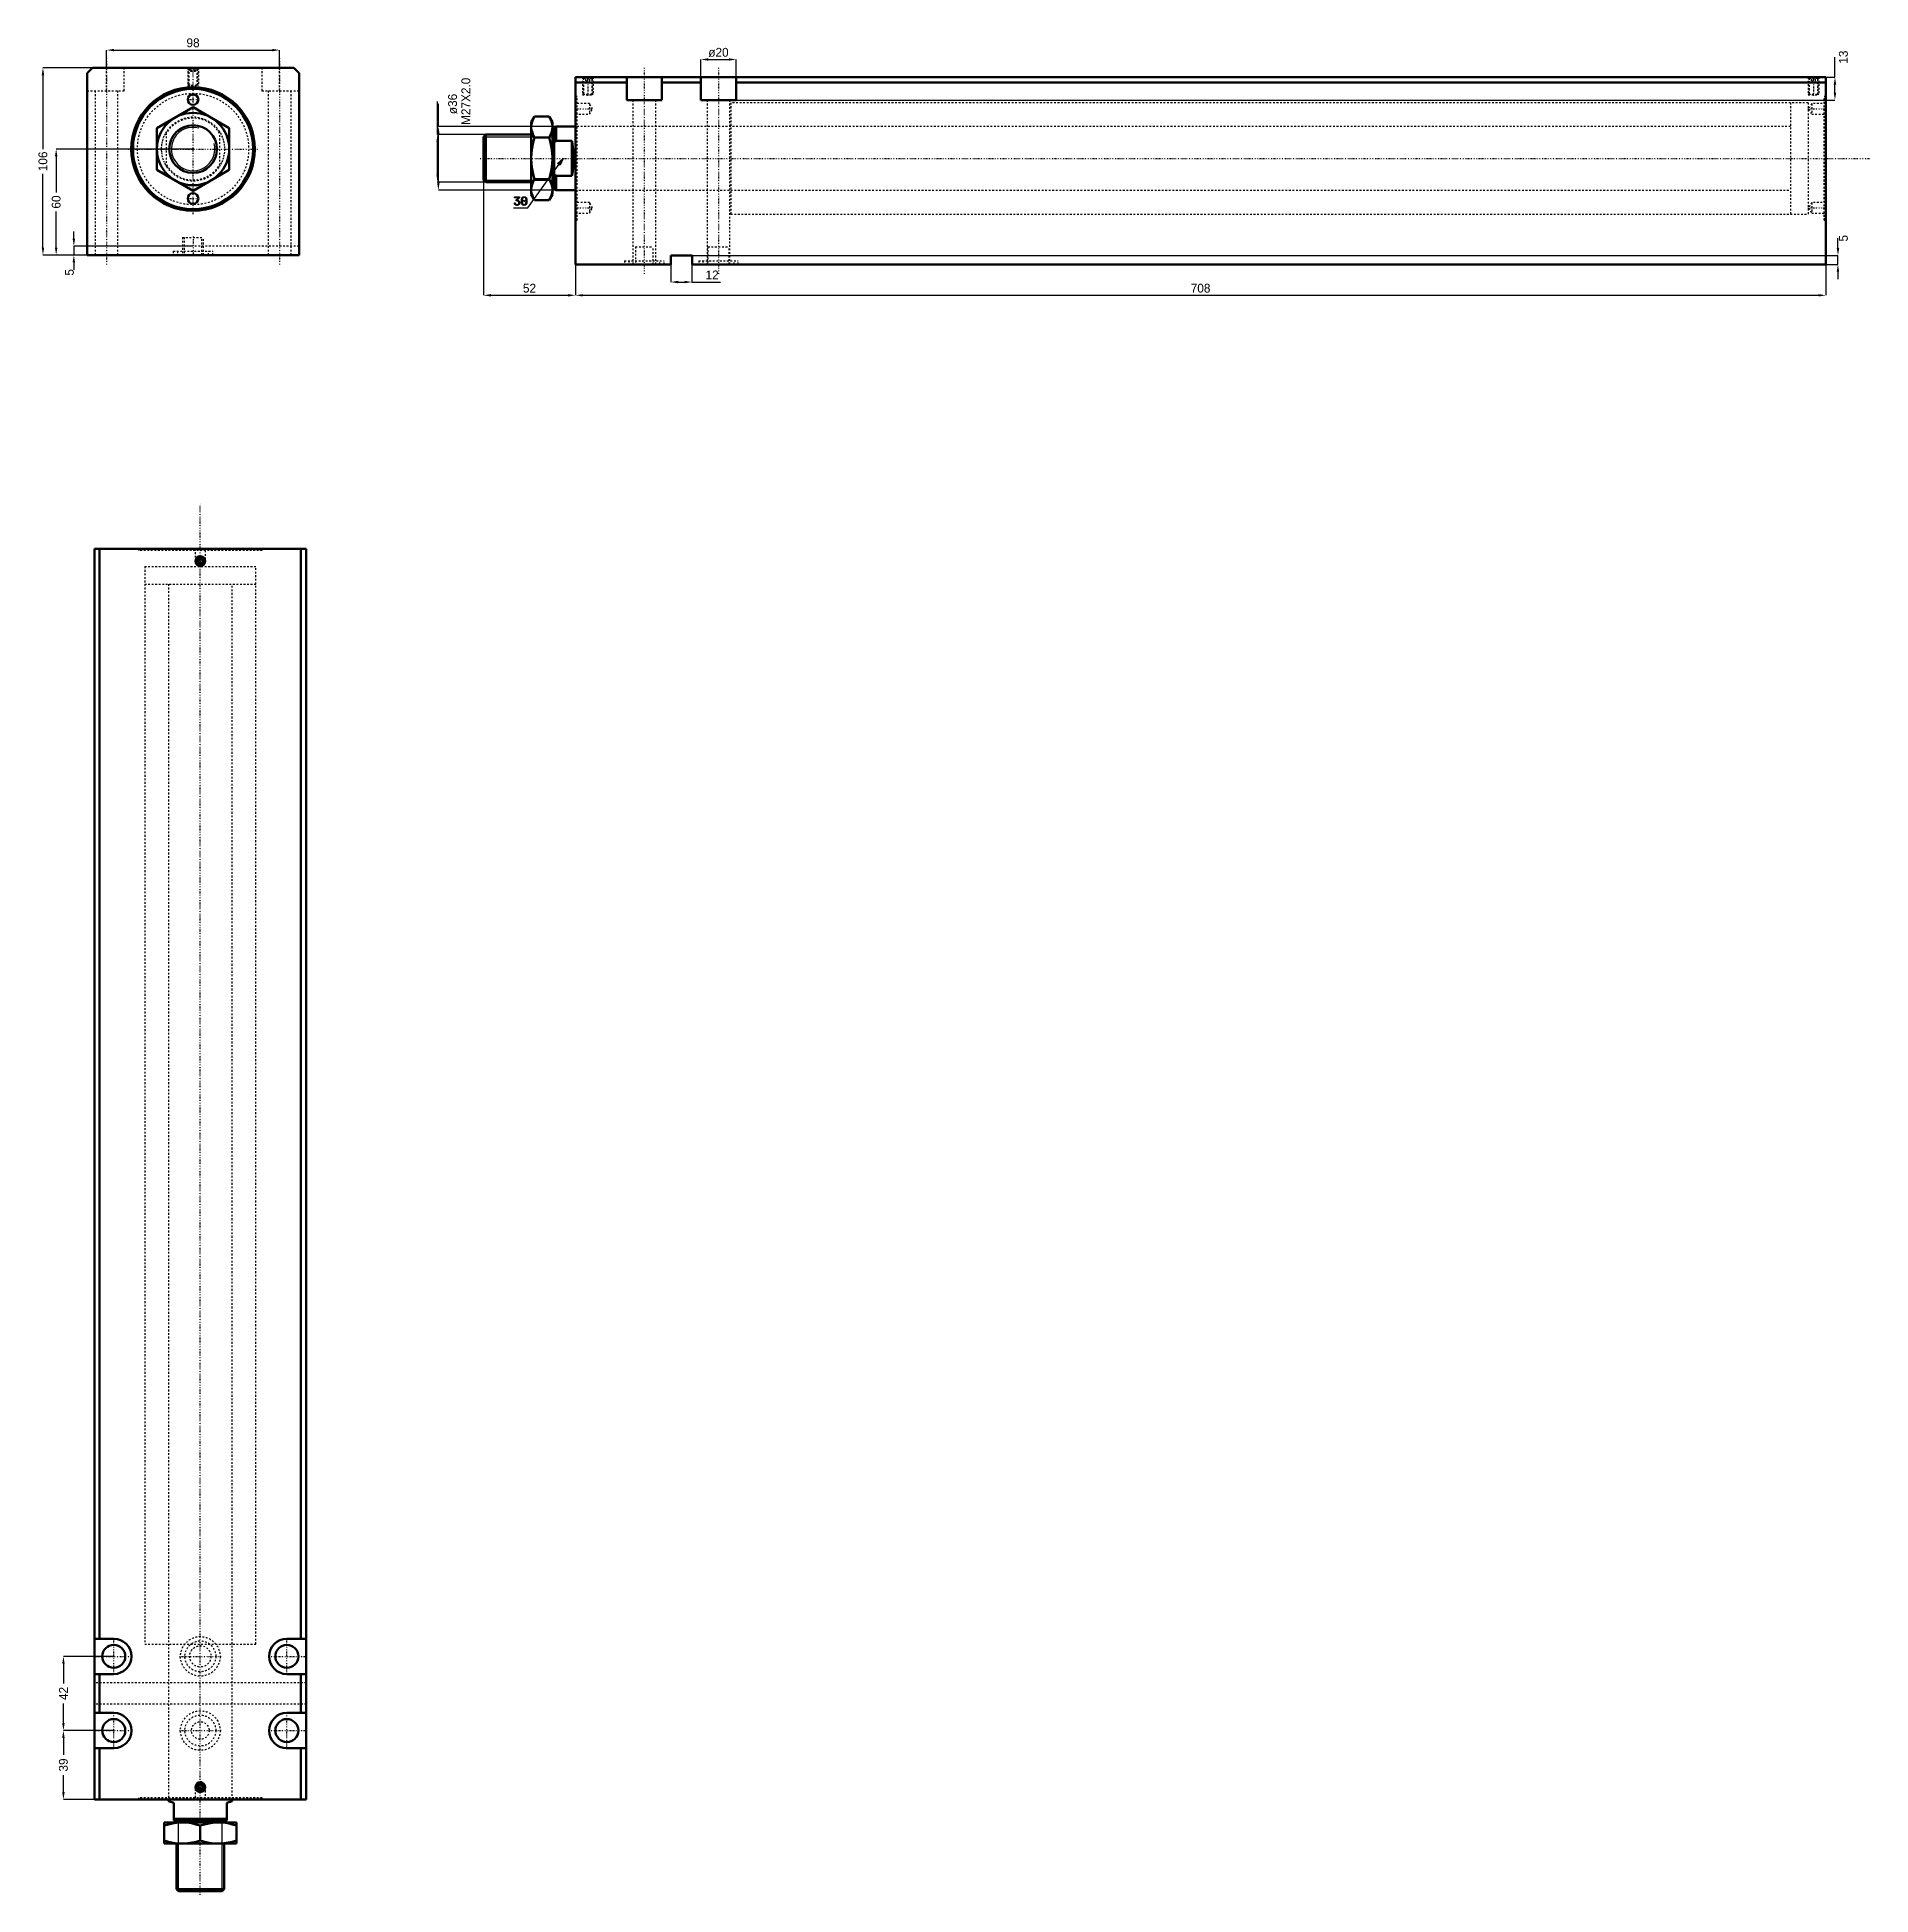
# Model space of a CAD drawing. Header units: millimetres. Extents: x -88 to 950, y -988 to 63.
import ezdxf

# ---------------------------------------------------------------- set-up
doc = ezdxf.new("R2010")
doc.units = ezdxf.units.MM
doc.linetypes.add('Center', pattern=[1.5, 0.45, -0.5, 0.05, -0.5])
doc.linetypes.add('Dashed', pattern=[2, 1, -1])
for name, color, linetype, lineweight in [('2d ConnectionPoints', 7, 'Continuous', 50), ('AM_0', 7, 'Continuous', 50), ('AM_5', 3, 'Continuous', 25), ('AM_7', 7, 'Center', 25), ('AM_9', 6, 'Dashed', 25)]:
    doc.layers.add(name, color=color, linetype=linetype, lineweight=lineweight)
doc.dimstyles.new('ISO-25', dxfattribs={"dimtxt": 2.5, "dimasz": 2.5, "dimexe": 1.25, "dimexo": 0.625, "dimtad": 1, "dimtxsty": 'Standard', "dimcen": 2.5, "dimadec": 0, "dimazin": 0, "dimtfac": 1, "dimtmove": 0, "dimatfit": 3, "dimfxl": 0, "dimarcsym": 0})

# ---------------------------------------------------------------- blocks, each defined once
blk = doc.blocks.new('1_JECX_MF_EXLA_63_600_0_rod__0_in_JECX_MF_160_EXLA_63_600_0__0')
at = {"layer": 'AM_0'}
for p, q in [((-20.5, 11.8), (0, 23.7)), ((0, 23.7), (20.5, 11.8)), ((-20.5, -11.8), (-20.5, 11.8)), ((20.5, 11.8), (20.5, -11.8)), ((0, -23.7), (-20.5, -11.8)), ((20.5, -11.8), (0, -23.7))]:
    blk.add_line(p, q, dxfattribs=at)
for radius in [20.5, 13.5]:
    blk.add_circle((0, 0), radius, dxfattribs=at)
at = {"layer": 'AM_5'}
blk.add_arc((0, 0), 12.3, 75, 15, dxfattribs=at)
at = {"layer": 'AM_9'}
for p, q in [((-15, -9.9), (-15, 9.9)), ((15, 9.9), (15, -9.9))]:
    blk.add_line(p, q, dxfattribs=at)
for points in [[(-15, 9.9), (-15.8, 8.6), (-16.5, 7.2), (-17.1, 5.7), (-17.5, 4.2), (-17.8, 2.7), (-18, 1.1), (-18, -0.5), (-17.9, -2), (-17.6, -3.6), (-17.3, -5.1), (-16.8, -6.6), (-16.1, -8), (-15.4, -9.4), (-15, -9.9)], [(15, -9.9), (15.8, -8.6), (16.5, -7.2), (17.1, -5.7), (17.5, -4.2), (17.8, -2.7), (18, -1.1), (18, 0.5), (17.9, 2), (17.6, 3.6), (17.3, 5.1), (16.8, 6.6), (16.1, 8), (15.4, 9.4), (15, 9.9)]]:
    blk.add_lwpolyline(points, dxfattribs=at)
blk.add_circle((0, 0), 13.3, dxfattribs=at)
for radius, start, end in [(18, 33.5573, 146.4427), (17.5, 31.0027, 148.9973), (17.5, 211.0027, 328.9973), (18, 213.5573, 326.4427)]:
    blk.add_arc((0, 0), radius, start, end, dxfattribs=at)
blk = doc.blocks.new('2_JECX_MF_EXLA_63_600_0_body__0_in_JECX_MF_160_EXLA_63_600_0__0')
at = {"layer": 'AM_0'}
for p, q in [((-57, 46), (-60, 43)), ((-60, 43), (-60, -60)), ((57, 46), (-57, 46)), ((60, 43), (57, 46)), ((60, -60), (60, 43)), ((-60, -60), (60, -60))]:
    blk.add_line(p, q, dxfattribs=at)
for centre, radius in [((0, 0), 35), ((0, 0), 34), ((0, 28), 3), ((0, -28), 3)]:
    blk.add_circle(centre, radius, dxfattribs=at)
at = {"layer": 'AM_5', "linetype": 'Dashed'}
for p, q in [((-3, 46), (-3, 36)), ((3, 46), (3, 36))]:
    blk.add_line(p, q, dxfattribs=at)
at = {"layer": 'AM_7'}
for p, q in [((-49, 51.3), (-49, -65.3)), ((0, -36.8), (0, 46.5)), ((49, 51.3), (49, -65.3)), ((-3.1, 28), (3.1, 28)), ((-36.8, 0), (36.8, 0)), ((-3.1, -28), (3.1, -28)), ((0, -49.5), (0, -60.5))]:
    blk.add_line(p, q, dxfattribs=at)
at = {"layer": 'AM_9'}
for p, q in [((-49, 33), (-49, 46)), ((-39, 33), (-39, 46)), ((-3, 46), (-2.7, 45.7)), ((-2.7, 45.7), (-2.7, 36.3)), ((-2.7, 45.7), (2.7, 45.7)), ((-1.9, 46), (-2.4, 45.5)), ((-2.4, 45.5), (-2.4, 36)), ((-2.4, 45.5), (2.4, 45.5)), ((-1.4, 44), (-1.4, 46)), ((-1.4, 44), (1.4, 44)), ((-0.7, 44), (-0.7, 46)), ((0.7, 44), (0.7, 46)), ((1.4, 44), (1.4, 46)), ((2.4, 45.5), (1.9, 46)), ((2.4, 36), (2.4, 45.5)), ((2.7, 45.7), (3, 46)), ((2.7, 36.3), (2.7, 45.7)), ((39, 46), (39, 33)), ((49, 33), (49, 46)), ((-60, 33), (-39, 33)), ((-55.5, 33), (-55.5, -60)), ((-42.5, -60), (-42.5, 33)), ((-2.7, 36.3), (-3, 36)), ((-3, 36), (3, 36)), ((-2.7, 36.3), (2.7, 36.3)), ((3, 36), (2.7, 36.3)), ((39, 33), (60, 33)), ((42.5, 33), (42.5, -60)), ((55.5, -60), (55.5, 33)), ((-6, -50), (6, -50)), ((-6, -50), (-6, -60)), ((-5, -50), (-5, -60)), ((5, -60), (5, -50)), ((6, -60), (6, -50)), ((60, -55), (-60, -55)), ((-11.2, -57.9), (11.2, -57.9)), ((-11.2, -57.9), (-11.2, -60)), ((-8.8, -57.9), (-8.8, -60)), ((8.8, -60), (8.8, -57.9)), ((11.2, -60), (11.2, -57.9))]:
    blk.add_line(p, q, dxfattribs=at)
blk.add_circle((0, 0), 31.5, dxfattribs=at)
blk = doc.blocks.new('*D3')
at = {"layer": 'AM_5', "color": 0, "lineweight": -2}
for p, q in [((-49, 46), (-49, 56)), ((-44.8, 56), (44.8, 56)), ((49, 46), (49, 56))]:
    blk.add_line(p, q, dxfattribs=at)
at = {"layer": 'AM_5', "color": 0}
for points in [[(-44.8, 56.7), (-44.8, 55.3), (-49, 56)], [(44.8, 55.3), (44.8, 56.7), (49, 56)]]:
    blk.add_solid(points, dxfattribs=at)
at = {"layer": 'Defpoints', "color": 0}
for p in [(49, 56), (-49, 46), (49, 46)]:
    blk.add_point(p, dxfattribs=at)
at = {"layer": 'AM_5', "color": 0, "insert": (0, 60.1), "char_height": 5, "attachment_point": 5}
blk.add_mtext('98', dxfattribs=at)
blk = doc.blocks.new('*D4')
at = {"layer": 'AM_5', "color": 0, "lineweight": -2}
for p, q in [((-57, 46), (-85, 46)), ((-85, 41.8), (-85, 0)), ((-85, -55.8), (-85, -14)), ((-60, -60), (-85, -60))]:
    blk.add_line(p, q, dxfattribs=at)
at = {"layer": 'AM_5', "color": 0}
for points in [[(-84.3, 41.8), (-85.7, 41.8), (-85, 46)], [(-85.7, -55.8), (-84.3, -55.8), (-85, -60)]]:
    blk.add_solid(points, dxfattribs=at)
at = {"layer": 'Defpoints', "color": 0}
for p in [(-57, 46), (-85, -60), (-60, -60)]:
    blk.add_point(p, dxfattribs=at)
at = {"layer": 'AM_5', "color": 0, "insert": (-85, -7), "char_height": 5, "attachment_point": 5, "rotation": 90}
blk.add_mtext('106', dxfattribs=at)
blk = doc.blocks.new('*D5')
at = {"layer": 'AM_5', "color": 0, "lineweight": -2}
for p, q in [((0, 0), (-77.5, 0)), ((-77.5, -4.2), (-77.5, -24.7)), ((-77.5, -55.8), (-77.5, -35.3)), ((-60, -60), (-77.5, -60))]:
    blk.add_line(p, q, dxfattribs=at)
at = {"layer": 'AM_5', "color": 0}
for points in [[(-76.8, -4.2), (-78.2, -4.2), (-77.5, 0)], [(-78.2, -55.8), (-76.8, -55.8), (-77.5, -60)]]:
    blk.add_solid(points, dxfattribs=at)
at = {"layer": 'Defpoints', "color": 0}
for p in [(0, 0), (-77.5, -60), (-60, -60)]:
    blk.add_point(p, dxfattribs=at)
at = {"layer": 'AM_5', "color": 0, "insert": (-77.5, -30), "char_height": 5, "attachment_point": 5, "rotation": 90}
blk.add_mtext('60', dxfattribs=at)
blk = doc.blocks.new('*D6')
at = {"layer": 'AM_5', "color": 0, "lineweight": -2}
for p, q in [((-67.5, -50.8), (-67.5, -46.7)), ((0, -55), (-67.5, -55)), ((-67.5, -55), (-67.5, -60)), ((-60, -60), (-67.5, -60)), ((-67.5, -64.2), (-67.5, -68.3))]:
    blk.add_line(p, q, dxfattribs=at)
at = {"layer": 'AM_5', "color": 0}
for points in [[(-68.2, -50.8), (-66.8, -50.8), (-67.5, -55)], [(-66.8, -64.2), (-68.2, -64.2), (-67.5, -60)]]:
    blk.add_solid(points, dxfattribs=at)
at = {"layer": 'Defpoints', "color": 0}
for p in [(-67.5, -60), (-60, -60), (0, -55)]:
    blk.add_point(p, dxfattribs=at)
at = {"layer": 'AM_5', "color": 0, "insert": (-70, -69.8), "char_height": 5, "attachment_point": 5, "rotation": 90}
blk.add_mtext('5', dxfattribs=at)
blk = doc.blocks.new('1_JECX_MF_EXLA_63_600_0_rod__0_in_JECX_MF_160_EXLA_63_600_0__4')
at = {"layer": 'AM_0'}
for p, q in [((-18, 0), (-18, -1)), ((18, -1), (18, 0)), ((-15, -2), (-18, -1)), ((-15, -12), (-15, -2)), ((18, -1), (15, -2)), ((15, -2), (15, -12)), ((-20.5, -25), (-20.5, -13)), ((20.5, -13), (-20.5, -13)), ((-15, -11), (15, -11)), ((-15, -12), (15, -12)), ((-12.3, -12), (-13.3, -13)), ((0, -23.2), (0, -14.8)), ((13.3, -13), (12.3, -12)), ((20.5, -13), (20.5, -25)), ((20.5, -25), (-20.5, -25)), ((-13.5, -25), (-13.5, -50.8)), ((13.5, -50.8), (13.5, -25)), ((-13.5, -50.8), (13.5, -50.8)), ((-13.5, -50.8), (-12.3, -52)), ((-12.3, -52), (12.3, -52)), ((12.3, -52), (13.5, -50.8))]:
    blk.add_line(p, q, dxfattribs=at)
for points in [[(-10.2, -13), (-11, -13), (-13.4, -13.2), (-15.7, -13.6), (-18.1, -14.1), (-20.5, -14.8)], [(0, -14.8), (-2.5, -14.1), (-5, -13.5), (-7.6, -13.1), (-10.2, -13)], [(10.2, -13), (9.5, -13), (7.1, -13.2), (4.8, -13.6), (2.4, -14.1), (0, -14.8)], [(20.5, -14.8), (18, -14.1), (15.5, -13.5), (12.9, -13.1), (10.2, -13)], [(-20.5, -23.2), (-18, -23.9), (-15.5, -24.5), (-12.9, -24.9), (-10.2, -25)], [(-10.2, -25), (-9.5, -25), (-7.1, -24.8), (-4.8, -24.4), (-2.4, -23.9), (0, -23.2)], [(0, -23.2), (2.5, -23.9), (5, -24.5), (7.6, -24.9), (10.2, -25)], [(10.2, -25), (11, -25), (13.4, -24.8), (15.7, -24.4), (18.1, -23.9), (20.5, -23.2)]]:
    blk.add_lwpolyline(points, dxfattribs=at)
at = {"layer": 'AM_5'}
for p, q in [((-12.3, -52), (-12.3, -12)), ((12.3, -52), (12.3, -12))]:
    blk.add_line(p, q, dxfattribs=at)
at = {"layer": 'AM_7'}
blk.add_line((0, -54), (0, 733.5), dxfattribs=at)
at = {"layer": 'AM_9'}
for p, q in [((-31.5, 698), (31.5, 698)), ((-31.5, 698), (-31.5, 688)), ((31.5, 688), (31.5, 698)), ((-31.5, 688), (31.5, 688)), ((-18, 688), (-18, 0)), ((18, 0), (18, 688))]:
    blk.add_line(p, q, dxfattribs=at)
blk = doc.blocks.new('2_JECX_MF_EXLA_63_600_0_body__0_in_JECX_MF_160_EXLA_63_600_0__4')
at = {"layer": 'AM_0'}
for p, q in [((60, 708), (-60, 708)), ((-60, 708), (-60, 0)), ((-57, 708), (-57, 91)), ((57, 708), (57, 91)), ((60, 708), (60, 0)), ((-0.7, 702.2), (-1.4, 701)), ((-1.4, 701), (-0.7, 699.8)), ((0.7, 702.2), (-0.7, 702.2)), ((-0.7, 699.8), (0.7, 699.8)), ((1.4, 701), (0.7, 702.2)), ((0.7, 699.8), (1.4, 701)), ((-49, 91), (-60, 91)), ((60, 91), (49, 91)), ((-60, 71), (-49, 71)), ((-57, 71), (-57, 49)), ((49, 71), (60, 71)), ((57, 71), (57, 49)), ((-49, 49), (-60, 49)), ((60, 49), (49, 49)), ((-60, 29), (-49, 29)), ((-57, 29), (-57, 0)), ((49, 29), (60, 29)), ((57, 29), (57, 0)), ((60, 0), (-60, 0)), ((-0.7, 8.3), (-1.4, 7)), ((-1.4, 7), (-0.7, 5.8)), ((0.7, 8.3), (-0.7, 8.3)), ((-0.7, 5.8), (0.7, 5.8)), ((1.4, 7), (0.7, 8.3)), ((0.7, 5.8), (1.4, 7))]:
    blk.add_line(p, q, dxfattribs=at)
for centre, radius in [((0, 701), 2.73), ((0, 701), 2.4), ((0, 701), 1.9), ((-49, 81), 6.5), ((49, 81), 6.5), ((-49, 39), 6.5), ((49, 39), 6.5), ((0, 7), 2.73), ((0, 7), 2.4), ((0, 7), 1.9)]:
    blk.add_circle(centre, radius, dxfattribs=at)
for centre, start, end in [((-49, 81), 270, 90), ((49, 81), 90, 270), ((-49, 39), 270, 90), ((49, 39), 90, 270)]:
    blk.add_arc(centre, 10, start, end, dxfattribs=at)
at = {"layer": 'AM_5'}
for centre in [(0, 701), (0, 7)]:
    blk.add_arc(centre, 3, 75, 15, dxfattribs=at)
at = {"layer": 'AM_7'}
for p, q in [((-3.2, 701), (3.1, 701)), ((-49, 70.5), (-49, 91.5)), ((49, 70.5), (49, 91.5)), ((-59.5, 81), (-38.5, 81)), ((-11.8, 81), (11.8, 81)), ((38.5, 81), (59.5, 81)), ((-49, 28.5), (-49, 49.5)), ((49, 28.5), (49, 49.5)), ((-59.5, 39), (-38.5, 39)), ((-11.8, 39), (11.8, 39)), ((38.5, 39), (59.5, 39)), ((-3.2, 7), (3.1, 7))]:
    blk.add_line(p, q, dxfattribs=at)
at = {"layer": 'AM_9'}
for p, q in [((-35, 708), (-35, 707)), ((35, 707), (-35, 707)), ((-34, 708), (-34, 707)), ((-3, 708), (-3, 700)), ((3, 700), (3, 708)), ((34, 707), (34, 708)), ((35, 707), (35, 708)), ((-31.5, 698), (31.5, 698)), ((-31.5, 698), (-31.5, 88)), ((-3, 700), (3, 700)), ((-3, 700), (0, 698.3)), ((0, 698.3), (3, 700)), ((31.5, 88), (31.5, 698)), ((-31.5, 88), (31.5, 88)), ((-18, 88), (-18, 0)), ((18, 0), (18, 88)), ((60, 66), (-60, 66)), ((60, 54), (-60, 54)), ((35, 1), (-35, 1)), ((-35, 1), (-35, 0)), ((-34, 1), (-34, 0)), ((0, 9.7), (-3, 8)), ((-3, 8), (-3, 0)), ((-3, 8), (3, 8)), ((3, 8), (0, 9.7)), ((3, 0), (3, 8)), ((34, 0), (34, 1)), ((35, 0), (35, 1))]:
    blk.add_line(p, q, dxfattribs=at)
for centre, radius in [((0, 81), 11.2), ((0, 81), 8.75), ((0, 81), 6), ((0, 39), 11.2), ((0, 39), 8.75), ((0, 39), 5)]:
    blk.add_circle(centre, radius, dxfattribs=at)
blk = doc.blocks.new('*D12')
at = {"layer": 'AM_5', "color": 0, "lineweight": -2}
for p, q in [((-44.9, -853.3), (-73.4, -853.3)), ((-73.4, -857.5), (-73.4, -868.6)), ((-73.4, -891.1), (-73.4, -880)), ((-44.9, -895.3), (-73.4, -895.3))]:
    blk.add_line(p, q, dxfattribs=at)
at = {"layer": 'AM_5', "color": 0}
for points in [[(-74.1, -857.5), (-72.7, -857.5), (-73.4, -853.3)], [(-74.1, -891.1), (-72.7, -891.1), (-73.4, -895.3)]]:
    blk.add_solid(points, dxfattribs=at)
at = {"layer": 'Defpoints', "color": 0}
for p in [(-73.4, -853.3), (-44.9, -853.3), (-44.9, -895.3)]:
    blk.add_point(p, dxfattribs=at)
at = {"layer": 'AM_5', "color": 0, "insert": (-73.4, -874.3), "char_height": 5, "attachment_point": 5, "rotation": 90}
blk.add_mtext('42', dxfattribs=at)
blk = doc.blocks.new('*D13')
at = {"layer": 'AM_5', "color": 0, "lineweight": -2}
for p, q in [((-44.9, -895.3), (-73.4, -895.3)), ((-73.4, -899.5), (-73.4, -909.1)), ((-73.4, -930.1), (-73.4, -920.5)), ((-55.9, -934.3), (-73.4, -934.3))]:
    blk.add_line(p, q, dxfattribs=at)
at = {"layer": 'AM_5', "color": 0}
for points in [[(-74.1, -899.5), (-72.7, -899.5), (-73.4, -895.3)], [(-74.1, -930.1), (-72.7, -930.1), (-73.4, -934.3)]]:
    blk.add_solid(points, dxfattribs=at)
at = {"layer": 'Defpoints', "color": 0}
for p in [(-44.9, -895.3), (-73.4, -934.3), (-55.9, -934.3)]:
    blk.add_point(p, dxfattribs=at)
at = {"layer": 'AM_5', "color": 0, "insert": (-73.4, -914.8), "char_height": 5, "attachment_point": 5, "rotation": 90}
blk.add_mtext('39', dxfattribs=at)
blk = doc.blocks.new('1_JECX_MF_EXLA_63_600_0_rod__0_in_JECX_MF_160_EXLA_63_600_0__2')
at = {"layer": 'AM_0'}
for p, q in [((-23.2, 23.7), (-25, 20.5)), ((-23.2, 23.7), (-14.8, 23.7)), ((-13, 20.5), (-14.8, 23.7)), ((-50.8, 13.5), (-52, 12.3)), ((-52, 12.3), (-52, -12.3)), ((-25, 13.5), (-50.8, 13.5)), ((-50.8, 13.5), (-50.8, -13.5)), ((-25, 20.5), (-25, -20.5)), ((-23.2, 11.8), (-14.8, 11.8)), ((-13, 20.5), (-13, -20.5)), ((-12, 12.3), (-13, 13.3)), ((-11, 18), (-12, 17.5)), ((-12, 17.5), (-12, -17.5)), ((0, 18), (-11, 18)), ((-11, 18), (-11, 9.9)), ((-11, 9.9), (-12, 9)), ((-2, 9.9), (-11, 9.9)), ((-2, 9.9), (-2, -9.9)), ((-12, -9), (-11, -9.9)), ((-11, -9.9), (-2, -9.9)), ((-11, -9.9), (-11, -18)), ((-52, -12.3), (-50.8, -13.5)), ((-50.8, -13.5), (-25, -13.5)), ((-25, -20.5), (-23.2, -23.7)), ((-23.2, -11.8), (-14.8, -11.8)), ((-14.8, -23.7), (-13, -20.5)), ((-13, -13.3), (-12, -12.3)), ((-12, -17.5), (-11, -18)), ((-11, -18), (0, -18)), ((-23.2, -23.7), (-14.8, -23.7))]:
    blk.add_line(p, q, dxfattribs=at)
for points in [[(-23.2, 23.7), (-23.9, 22.2), (-24.5, 20.8), (-24.9, 19.3), (-25, 17.8)], [(-13, 17.8), (-13, 18.2), (-13.2, 19.6), (-13.6, 20.9), (-14.1, 22.3), (-14.8, 23.7)], [(-25, 17.8), (-25, 17.3), (-24.8, 16), (-24.4, 14.6), (-23.9, 13.2), (-23.2, 11.8)], [(-23.2, 11.8), (-23.9, 9), (-24.5, 6), (-24.9, 3), (-25, 0)], [(-14.8, 11.8), (-14.1, 13.3), (-13.5, 14.7), (-13.1, 16.2), (-13, 17.8)], [(-13, 0), (-13, 0.1), (-13.1, 3.1), (-13.5, 6), (-14.1, 8.9), (-14.8, 11.8)], [(-25, 0), (-25, -0.1), (-24.9, -3.1), (-24.5, -6), (-23.9, -8.9), (-23.2, -11.8)], [(-14.8, -11.8), (-14.1, -9), (-13.5, -6), (-13.1, -3), (-13, 0)], [(-2, -9.9), (-1.7, -8.6), (-1.5, -7.2), (-1.3, -5.7), (-1.2, -4.2), (-1.1, -2.7), (-1, -1.1), (-1, 0.5), (-1.1, 2), (-1.1, 3.6), (-1.3, 5.1), (-1.4, 6.6), (-1.6, 8), (-1.9, 9.4), (-2, 9.9)], [(-23.2, -11.8), (-23.9, -13.3), (-24.5, -14.7), (-24.9, -16.2), (-25, -17.8)], [(-25, -17.8), (-25, -18.2), (-24.8, -19.6), (-24.4, -20.9), (-23.9, -22.3), (-23.2, -23.7)], [(-13, -17.8), (-13, -17.3), (-13.2, -16), (-13.6, -14.6), (-14.1, -13.2), (-14.8, -11.8)], [(-14.8, -23.7), (-14.1, -22.2), (-13.5, -20.8), (-13.1, -19.3), (-13, -17.8)]]:
    blk.add_lwpolyline(points, dxfattribs=at)
at = {"layer": 'AM_5'}
for p, q in [((-52, 12.3), (-12, 12.3)), ((-52, -12.3), (-12, -12.3))]:
    blk.add_line(p, q, dxfattribs=at)
at = {"layer": 'AM_7'}
blk.add_line((-54, 0), (733.5, 0), dxfattribs=at)
at = {"layer": 'AM_9'}
for p, q in [((698, 31.5), (688, 31.5)), ((688, 31.5), (688, -31.5)), ((698, 31.5), (698, -31.5)), ((688, 18), (0, 18)), ((0, -18), (688, -18)), ((688, -31.5), (698, -31.5))]:
    blk.add_line(p, q, dxfattribs=at)
blk = doc.blocks.new('2_JECX_MF_EXLA_63_600_0_body__0_in_JECX_MF_160_EXLA_63_600_0__2')
at = {"layer": 'AM_0'}
for p, q in [((0, -60), (0, 46)), ((708, 46), (0, 46)), ((29, 43), (0, 43)), ((29, 33), (29, 46)), ((49, 33), (49, 46)), ((71, 43), (49, 43)), ((71, 33), (71, 46)), ((91, 33), (91, 46)), ((708, 43), (91, 43)), ((708, -60), (708, 46)), ((29, 33), (49, 33)), ((71, 33), (91, 33)), ((54, -60), (0, -60)), ((54, -55), (54, -60)), ((66, -55), (54, -55)), ((66, -60), (66, -55)), ((708, -60), (66, -60))]:
    blk.add_line(p, q, dxfattribs=at)
at = {"layer": 'AM_5', "linetype": 'Dashed'}
for p, q in [((4, 46), (4, 36)), ((10, 46), (10, 36)), ((698, 46), (698, 36)), ((704, 46), (704, 36))]:
    blk.add_line(p, q, dxfattribs=at)
at = {"layer": 'AM_7'}
for p, q in [((7, 46.5), (7, 35.5)), ((39, 51.3), (39, -65.3)), ((81, 51.3), (81, -65.3)), ((701, 46.5), (701, 35.5)), ((-0.5, 28), (10.2, 28)), ((697.8, 28), (708.5, 28)), ((-0.5, -28), (10.2, -28)), ((697.8, -28), (708.5, -28))]:
    blk.add_line(p, q, dxfattribs=at)
at = {"layer": 'AM_9'}
for p, q in [((4, 46), (4.3, 45.7)), ((4.3, 45.7), (4.3, 36.3)), ((4.3, 45.7), (9.7, 45.7)), ((5.1, 46), (4.6, 45.5)), ((4.6, 45.5), (4.6, 36)), ((4.6, 45.5), (9.4, 45.5)), ((5.8, 44), (5.8, 46)), ((5.8, 44), (8.2, 44)), ((7, 44), (7, 46)), ((8.2, 44), (8.2, 46)), ((9.4, 45.5), (8.9, 46)), ((9.4, 36), (9.4, 45.5)), ((9.7, 45.7), (10, 46)), ((9.7, 36.3), (9.7, 45.7)), ((698, 46), (698.3, 45.7)), ((698.3, 45.7), (698.3, 36.3)), ((698.3, 45.7), (703.7, 45.7)), ((699.1, 46), (698.6, 45.5)), ((698.6, 45.5), (698.6, 36)), ((698.6, 45.5), (703.4, 45.5)), ((699.8, 44), (699.8, 46)), ((699.8, 44), (702.2, 44)), ((701, 44), (701, 46)), ((702.2, 44), (702.2, 46)), ((703.4, 45.5), (702.9, 46)), ((703.4, 36), (703.4, 45.5)), ((703.7, 45.7), (704, 46)), ((703.7, 36.3), (703.7, 45.7)), ((1, 35), (0, 35)), ((1, 34), (0, 34)), ((1, -35), (1, 35)), ((4.3, 36.3), (4, 36)), ((4, 36), (10, 36)), ((4.3, 36.3), (9.7, 36.3)), ((10, 36), (9.7, 36.3)), ((32.5, 33), (32.5, -60)), ((45.5, -60), (45.5, 33)), ((74.5, 33), (74.5, -60)), ((87.5, -60), (87.5, 33)), ((698.3, 36.3), (698, 36)), ((698, 36), (704, 36)), ((698.3, 36.3), (703.7, 36.3)), ((704, 36), (703.7, 36.3)), ((707, -35), (707, 35)), ((708, 35), (707, 35)), ((708, 34), (707, 34)), ((8, 31), (0, 31)), ((0, 25), (8, 25)), ((9.7, 28), (8, 31)), ((8, 31), (8, 25)), ((8, 25), (9.7, 28)), ((698, 31.5), (88, 31.5)), ((88, 31.5), (88, -31.5)), ((698, 31.5), (698, -31.5)), ((700, 31), (698.3, 28)), ((698.3, 28), (700, 25)), ((708, 31), (700, 31)), ((700, 31), (700, 25)), ((700, 25), (708, 25)), ((88, 18), (0, 18)), ((0, -18), (88, -18)), ((8, -25), (0, -25)), ((0, -31), (8, -31)), ((9.7, -28), (8, -25)), ((8, -25), (8, -31)), ((8, -31), (9.7, -28)), ((88, -31.5), (698, -31.5)), ((700, -25), (698.3, -28)), ((698.3, -28), (700, -31)), ((708, -25), (700, -25)), ((700, -25), (700, -31)), ((700, -31), (708, -31)), ((0, -34), (1, -34)), ((0, -35), (1, -35)), ((707, -34), (708, -34)), ((707, -35), (708, -35)), ((34, -50), (44, -50)), ((34, -50), (34, -60)), ((44, -60), (44, -50)), ((75, -50), (87, -50)), ((75, -50), (75, -60)), ((87, -60), (87, -50)), ((27.8, -57.9), (50.2, -57.9)), ((27.8, -57.9), (27.8, -60)), ((30.2, -57.9), (30.2, -60)), ((47.8, -60), (47.8, -57.9)), ((50.2, -60), (50.2, -57.9)), ((69.8, -57.9), (92.2, -57.9)), ((69.8, -57.9), (69.8, -60)), ((72.2, -57.9), (72.2, -60)), ((89.8, -60), (89.8, -57.9)), ((92.2, -60), (92.2, -57.9))]:
    blk.add_line(p, q, dxfattribs=at)
blk = doc.blocks.new('*D25')
at = {"layer": 'AM_5', "color": 0, "lineweight": -2}
for p, q in [((287.5, 40.7), (287.5, 50.7)), ((291.7, 50.7), (303.4, 50.7)), ((307.5, 40.7), (307.5, 50.7))]:
    blk.add_line(p, q, dxfattribs=at)
at = {"layer": 'AM_5', "color": 0}
for points in [[(291.7, 51.4), (291.7, 50), (287.5, 50.7)], [(303.4, 51.4), (303.4, 50), (307.5, 50.7)]]:
    blk.add_solid(points, dxfattribs=at)
at = {"layer": 'Defpoints', "color": 0}
for p in [(307.5, 50.7), (287.5, 40.7), (307.5, 40.7)]:
    blk.add_point(p, dxfattribs=at)
at = {"layer": 'AM_5', "color": 0, "insert": (297.5, 54.7), "char_height": 5, "attachment_point": 5}
blk.add_mtext('ø20', dxfattribs=at)
blk = doc.blocks.new('*D26')
at = {"layer": 'AM_5', "color": 0, "lineweight": -2}
for p, q in [((929.7, 40.7), (929.7, 52)), ((307.5, 40.7), (929.7, 40.7)), ((929.7, 31.9), (929.7, 36.5)), ((307.5, 27.7), (929.7, 27.7))]:
    blk.add_line(p, q, dxfattribs=at)
at = {"layer": 'AM_5', "color": 0}
for points in [[(929, 36.5), (930.4, 36.5), (929.7, 40.7)], [(929, 31.9), (930.4, 31.9), (929.7, 27.7)]]:
    blk.add_solid(points, dxfattribs=at)
at = {"layer": 'Defpoints', "color": 0}
for p in [(307.5, 40.7), (929.7, 40.7), (307.5, 27.7)]:
    blk.add_point(p, dxfattribs=at)
at = {"layer": 'AM_5', "color": 0, "insert": (934.5, 52), "char_height": 5, "attachment_point": 5, "rotation": 90}
blk.add_mtext('13', dxfattribs=at)
blk = doc.blocks.new('*D27')
at = {"layer": 'AM_5', "color": 0, "lineweight": -2}
for p, q in [((216.5, -65.3), (216.5, -82.8)), ((924.5, -65.3), (924.5, -82.8)), ((220.7, -82.8), (920.4, -82.8))]:
    blk.add_line(p, q, dxfattribs=at)
at = {"layer": 'AM_5', "color": 0}
for points in [[(220.7, -82.1), (220.7, -83.5), (216.5, -82.8)], [(920.4, -82.1), (920.4, -83.5), (924.5, -82.8)]]:
    blk.add_solid(points, dxfattribs=at)
at = {"layer": 'Defpoints', "color": 0}
for p in [(216.5, -65.3), (924.5, -65.3), (924.5, -82.8)]:
    blk.add_point(p, dxfattribs=at)
at = {"layer": 'AM_5', "color": 0, "insert": (570.5, -78.8), "char_height": 5, "attachment_point": 5}
blk.add_mtext('708', dxfattribs=at)
blk = doc.blocks.new('*D28')
at = {"layer": 'AM_5', "color": 0, "lineweight": -2}
for p, q in [((164.5, -5.3), (164.5, -82.8)), ((216.5, -65.3), (216.5, -82.8)), ((168.7, -82.8), (212.4, -82.8))]:
    blk.add_line(p, q, dxfattribs=at)
at = {"layer": 'AM_5', "color": 0}
for points in [[(168.7, -82.1), (168.7, -83.5), (164.5, -82.8)], [(212.4, -82.1), (212.4, -83.5), (216.5, -82.8)]]:
    blk.add_solid(points, dxfattribs=at)
at = {"layer": 'Defpoints', "color": 0}
for p in [(164.5, -5.3), (216.5, -65.3), (216.5, -82.8)]:
    blk.add_point(p, dxfattribs=at)
at = {"layer": 'AM_5', "color": 0, "insert": (190.5, -78.8), "char_height": 5, "attachment_point": 5}
blk.add_mtext('52', dxfattribs=at)
blk = doc.blocks.new('*D29')
at = {"layer": 'AM_5', "color": 0, "lineweight": -2}
for p, q in [((138.9, 12.7), (138.9, 25.5)), ((205.5, 12.7), (138.9, 12.7)), ((138.9, -19.1), (138.9, 8.5)), ((205.5, -23.3), (138.9, -23.3))]:
    blk.add_line(p, q, dxfattribs=at)
at = {"layer": 'AM_5', "color": 0}
for points in [[(138.2, 8.5), (139.6, 8.5), (138.9, 12.7)], [(138.2, -19.1), (139.6, -19.1), (138.9, -23.3)]]:
    blk.add_solid(points, dxfattribs=at)
at = {"layer": 'Defpoints', "color": 0}
for p in [(138.9, 12.7), (205.5, 12.7), (205.5, -23.3)]:
    blk.add_point(p, dxfattribs=at)
at = {"layer": 'AM_5', "color": 0, "insert": (147, 25.5), "char_height": 5, "attachment_point": 5, "rotation": 90}
blk.add_mtext('ø36', dxfattribs=at)
blk = doc.blocks.new('*D30')
at = {"layer": 'AM_5', "color": 0, "lineweight": -2}
for p, q in [((138.4, 8.2), (138.4, 27)), ((165.8, 8.2), (138.4, 8.2)), ((138.4, -14.6), (138.4, 4)), ((165.5, -18.8), (138.4, -18.8))]:
    blk.add_line(p, q, dxfattribs=at)
at = {"layer": 'AM_5', "color": 0}
for points in [[(137.8, 4), (139.1, 4), (138.4, 8.2)], [(137.8, -14.6), (139.1, -14.6), (138.4, -18.8)]]:
    blk.add_solid(points, dxfattribs=at)
at = {"layer": 'Defpoints', "color": 0}
for p in [(138.4, 8.2), (165.8, 8.2), (165.5, -18.8)]:
    blk.add_point(p, dxfattribs=at)
at = {"layer": 'AM_5', "color": 0, "insert": (154.5, 27), "char_height": 5, "attachment_point": 5, "rotation": 90}
blk.add_mtext('M27X2.0', dxfattribs=at)
blk = doc.blocks.new('*D31')
at = {"layer": 'AM_5', "color": 0, "lineweight": -2}
for p, q in [((270.5, -60.3), (270.5, -75.3)), ((282.5, -65.3), (282.5, -75.3)), ((274.7, -75.3), (278.4, -75.3)), ((282.5, -75.3), (298.7, -75.3))]:
    blk.add_line(p, q, dxfattribs=at)
at = {"layer": 'AM_5', "color": 0}
for points in [[(274.7, -74.6), (274.7, -76), (270.5, -75.3)], [(278.4, -74.6), (278.4, -76), (282.5, -75.3)]]:
    blk.add_solid(points, dxfattribs=at)
at = {"layer": 'Defpoints', "color": 0}
for p in [(270.5, -60.3), (282.5, -65.3), (282.5, -75.3)]:
    blk.add_point(p, dxfattribs=at)
at = {"layer": 'AM_5', "color": 0, "insert": (293.9, -71.3), "char_height": 5, "attachment_point": 5}
blk.add_mtext('12', dxfattribs=at)
blk = doc.blocks.new('*D32')
at = {"layer": 'AM_5', "color": 0, "lineweight": -2}
for p, q in [((931.4, -56.1), (931.4, -50.5)), ((270.5, -60.3), (931.4, -60.3)), ((931.4, -65.3), (931.4, -60.3)), ((282.5, -65.3), (931.4, -65.3)), ((931.4, -69.5), (931.4, -73.6))]:
    blk.add_line(p, q, dxfattribs=at)
at = {"layer": 'AM_5', "color": 0}
for points in [[(930.7, -56.1), (932.1, -56.1), (931.4, -60.3)], [(930.7, -69.5), (932.1, -69.5), (931.4, -65.3)]]:
    blk.add_solid(points, dxfattribs=at)
at = {"layer": 'Defpoints', "color": 0}
for p in [(270.5, -60.3), (282.5, -65.3), (931.4, -65.3)]:
    blk.add_point(p, dxfattribs=at)
at = {"layer": 'AM_5', "color": 0, "insert": (934.5, -50.5), "char_height": 5, "attachment_point": 5, "rotation": 90}
blk.add_mtext('5', dxfattribs=at)

msp = doc.modelspace()

# ---------------------------------------------------------------- linework, layer by layer
at = {"layer": '2d ConnectionPoints'}
for p in [(0, 0), (216.529, -5.314), (4.117, -934.306)]:
    msp.add_point(p, dxfattribs=at)
at = {"layer": 'AM_5'}
for p, q in [((189.529, -33.314), (209.529, -5.314)), ((181.529, -33.314), (189.529, -33.314))]:
    msp.add_line(p, q, dxfattribs=at)
for points in [[(209.529, -5.314), (207.785, -9.189), (206.429, -8.22), (209.529, -5.314)], [(182.461, -30.508), (182.461, -30.508), (182.467, -30.618), (182.496, -30.773), (182.496, -30.773), (182.55, -30.914), (182.6, -31.002), (182.6, -31.002), (182.659, -31.082), (182.761, -31.189), (182.761, -31.189), (182.88, -31.277), (182.968, -31.327), (182.968, -31.327), (183.062, -31.368), (183.207, -31.412), (183.207, -31.412), (183.358, -31.436), (183.462, -31.44), (183.462, -31.44), (183.573, -31.436), (183.733, -31.412), (183.733, -31.412), (183.887, -31.367), (183.986, -31.325), (183.986, -31.325), (184.079, -31.275), (184.205, -31.185), (184.205, -31.185), (184.313, -31.078), (184.376, -30.997), (184.376, -30.997), (184.428, -30.909), (184.485, -30.768), (184.485, -30.768), (184.516, -30.616), (184.522, -30.508), (184.522, -30.508), (184.514, -30.354), (184.471, -30.142), (184.471, -30.142), (184.391, -29.951), (184.317, -29.837), (184.317, -29.837), (184.229, -29.732), (184.075, -29.596), (184.075, -29.596), (183.893, -29.485), (183.757, -29.424), (183.757, -29.424), (183.61, -29.374), (183.377, -29.32), (183.377, -29.32), (183.126, -29.291), (182.949, -29.286), (182.949, -28.831), (184.268, -27.537), (182.065, -27.537), (182.065, -27.102), (184.886, -27.102), (184.886, -27.557), (183.537, -28.889), (183.537, -28.889), (183.831, -28.957), (184.206, -29.104), (184.206, -29.104), (184.501, -29.305), (184.654, -29.469), (184.654, -29.469), (184.775, -29.652), (184.906, -29.949), (184.906, -29.949), (184.977, -30.275), (184.99, -30.508), (184.99, -30.508), (184.981, -30.676), (184.933, -30.91), (184.933, -30.91), (184.844, -31.123), (184.762, -31.254), (184.762, -31.254), (184.666, -31.373), (184.502, -31.529), (184.502, -31.529), (184.314, -31.657), (184.176, -31.726), (184.176, -31.726), (184.031, -31.784), (183.808, -31.846), (183.808, -31.846), (183.579, -31.879), (183.423, -31.886), (183.423, -31.886), (183.272, -31.879), (183.053, -31.846), (183.053, -31.846), (182.842, -31.785), (182.707, -31.728), (182.707, -31.728), (182.579, -31.659), (182.406, -31.532), (182.406, -31.532), (182.257, -31.377), (182.171, -31.258), (182.171, -31.258), (182.097, -31.129), (182.018, -30.915), (182.018, -30.915), (181.976, -30.678), (181.967, -30.508), (182.461, -30.508)], [(187.475, -31.879), (187.475, -31.879), (187.23, -31.867), (186.908, -31.804), (186.908, -31.804), (186.639, -31.688), (186.491, -31.58), (186.491, -31.58), (186.363, -31.452), (186.205, -31.226), (186.205, -31.226), (186.087, -30.959), (186.031, -30.76), (186.031, -30.76), (185.988, -30.54), (185.942, -30.169), (185.942, -30.169), (185.917, -29.749), (185.912, -29.442), (185.912, -29.442), (185.917, -29.141), (185.942, -28.73), (185.942, -28.73), (185.989, -28.365), (186.032, -28.148), (186.032, -28.148), (186.089, -27.95), (186.208, -27.686), (186.208, -27.686), (186.367, -27.462), (186.496, -27.334), (186.496, -27.334), (186.645, -27.227), (186.912, -27.111), (186.912, -27.111), (187.232, -27.049), (187.475, -27.037), (187.475, -27.037), (187.72, -27.049), (188.041, -27.111), (188.041, -27.111), (188.31, -27.227), (188.459, -27.334), (188.459, -27.334), (188.587, -27.462), (188.746, -27.686), (188.746, -27.686), (188.866, -27.949), (188.923, -28.147), (188.923, -28.147), (188.967, -28.363), (189.015, -28.728), (189.015, -28.728), (189.04, -29.14), (189.045, -29.442), (189.045, -29.442), (189.04, -29.745), (189.014, -30.161), (189.014, -30.161), (188.964, -30.531), (188.918, -30.751), (188.918, -30.751), (188.859, -30.953), (188.737, -31.221), (188.737, -31.221), (188.576, -31.449), (188.447, -31.579), (188.447, -31.579), (188.298, -31.687), (188.032, -31.804), (188.032, -31.804), (187.715, -31.867), (187.475, -31.879)], [(187.475, -31.45), (187.475, -31.45), (187.647, -31.44), (187.872, -31.385), (187.872, -31.385), (188.061, -31.284), (188.166, -31.19), (188.166, -31.19), (188.257, -31.079), (188.368, -30.887), (188.368, -30.887), (188.452, -30.664), (188.491, -30.498), (188.491, -30.498), (188.521, -30.317), (188.553, -30.018), (188.553, -30.018), (188.571, -29.684), (188.574, -29.442), (188.574, -29.442), (188.571, -29.185), (188.556, -28.839), (188.556, -28.839), (188.527, -28.539), (188.501, -28.364), (188.501, -28.364), (188.465, -28.207), (188.386, -27.996), (188.386, -27.996), (188.278, -27.816), (188.189, -27.713), (188.189, -27.713), (188.084, -27.626), (187.891, -27.532), (187.891, -27.532), (187.656, -27.482), (187.475, -27.472), (187.475, -27.472), (187.296, -27.482), (187.063, -27.532), (187.063, -27.532), (186.871, -27.626), (186.767, -27.713), (186.767, -27.713), (186.679, -27.816), (186.571, -27.996), (186.571, -27.996), (186.492, -28.207), (186.457, -28.364), (186.457, -28.364), (186.43, -28.539), (186.402, -28.839), (186.402, -28.839), (186.386, -29.185), (186.383, -29.442), (186.383, -29.442), (186.387, -29.686), (186.403, -30.022), (186.403, -30.022), (186.434, -30.322), (186.463, -30.501), (186.463, -30.501), (186.501, -30.666), (186.583, -30.888), (186.583, -30.888), (186.693, -31.079), (186.783, -31.19), (186.783, -31.19), (186.888, -31.284), (187.077, -31.385), (187.077, -31.385), (187.303, -31.44), (187.475, -31.45)], [(187.04, -29.442), (187.475, -28.954), (187.911, -29.442), (187.475, -29.884), (187.04, -29.442)]]:
    msp.add_lwpolyline(points, dxfattribs=at)

# ---------------------------------------------------------------- block references
for name, p in [('2_JECX_MF_EXLA_63_600_0_body__0_in_JECX_MF_160_EXLA_63_600_0__0', (0, 0)), ('2_JECX_MF_EXLA_63_600_0_body__0_in_JECX_MF_160_EXLA_63_600_0__2', (216.529, -5.314)), ('1_JECX_MF_EXLA_63_600_0_rod__0_in_JECX_MF_160_EXLA_63_600_0__0', (0, 0)), ('1_JECX_MF_EXLA_63_600_0_rod__0_in_JECX_MF_160_EXLA_63_600_0__2', (216.529, -5.314)), ('1_JECX_MF_EXLA_63_600_0_rod__0_in_JECX_MF_160_EXLA_63_600_0__4', (4.117, -934.306)), ('2_JECX_MF_EXLA_63_600_0_body__0_in_JECX_MF_160_EXLA_63_600_0__4', (4.117, -934.306))]:
    msp.add_blockref(name, p)

# ---------------------------------------------------------------- dimensions: what is measured, and where the dimension line sits
for base, p1, p2, text, picture, middle in [((49, 56), (-49, 46), (49, 46), '98', '*D3', (0, 56)), ((307.529, 50.686), (287.529, 40.686), (307.529, 40.686), 'ø20', '*D25', (297.529, 50.686)), ((216.529, -82.814), (164.529, -5.314), (216.529, -65.314), '52', '*D28', (190.529, -82.814)), ((282.529, -75.314), (270.529, -60.314), (282.529, -65.314), '12', '*D31', (293.862, -75.314)), ((924.529, -82.814), (216.529, -65.314), (924.529, -65.314), '708', '*D27', (570.529, -82.814))]:
    dim = msp.add_linear_dim(base=base, p1=p1, p2=p2, text=text, dimstyle='ISO-25', override={"dimtxt": 5, "dimasz": 4.166667, "dimexe": 0, "dimexo": 0, "dimgap": 1.5}, dxfattribs=at)
    dim.commit()
    dim.dimension.update_dxf_attribs({"geometry": picture, "text_midpoint": middle, "dimtype": 160})
for base, p1, p2, text, picture, middle in [((929.695, 40.686), (307.529, 27.686), (307.529, 40.686), '13', '*D26', (934.529, 52.019)), ((-85, -60), (-57, 46), (-60, -60), '106', '*D4', (-85, -7)), ((138.445, 8.186), (165.529, -18.814), (165.756, 8.186), 'M27X2.0', '*D30', (154.529, 27.019)), ((138.862, 12.686), (205.529, -23.314), (205.529, 12.686), 'ø36', '*D29', (147.029, 25.519)), ((-77.5, -60), (0, 0), (-60, -60), '60', '*D5', (-77.5, -30)), ((-67.5, -60), (0, -55), (-60, -60), '5', '*D6', (-70, -69.833)), ((931.362, -65.314), (270.529, -60.314), (282.529, -65.314), '5', '*D32', (934.529, -50.481)), ((-73.383, -853.306), (-44.883, -895.306), (-44.883, -853.306), '42', '*D12', (-73.383, -874.306)), ((-73.383, -934.306), (-44.883, -895.306), (-55.883, -934.306), '39', '*D13', (-73.383, -914.806))]:
    dim = msp.add_linear_dim(base=base, p1=p1, p2=p2, angle=90, text=text, dimstyle='ISO-25', override={"dimtxt": 5, "dimasz": 4.166667, "dimexe": 0, "dimexo": 0, "dimgap": 1.5}, dxfattribs=at)
    dim.commit()
    dim.dimension.update_dxf_attribs({"geometry": picture, "text_midpoint": middle, "dimtype": 160, "text_rotation": 90})

doc.saveas('drawing.dxf')
